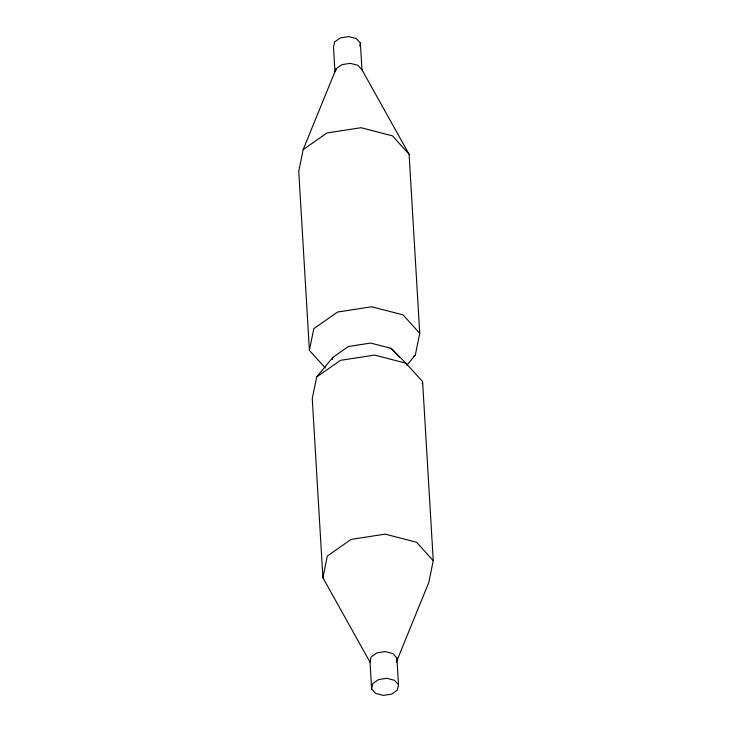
<?xml version="1.0" encoding="UTF-8"?>
<svg xmlns="http://www.w3.org/2000/svg" width="732" height="732" viewBox="0 0 732 732"><rect width="100%" height="100%" fill="white"/><g stroke="black" fill="none" stroke-linecap="round" stroke-linejoin="round"><path stroke-width="1.1" d="M406.919 365.222L415.337 354.993L419.738 333.316L409.097 154.251L361.965 69.805L357.902 65.322L350.262 63.336L341.954 64.626L336.162 68.68L303.149 149.639L298.757 171.315L309.398 350.381L325.31 367.958M335.732 70.794L336.162 68.68M359.732 46.235L360.373 43.069L356.31 38.576L348.67 36.6L340.362 37.881L334.57 41.944L333.499 47.223L334.954 71.736M309.398 350.381L313.79 328.695L337.58 312.033L371.682 306.763L403.058 314.888L419.738 333.316M396.268 662.268L428.851 582.361L433.243 560.685L422.602 381.619L405.931 363.2L391.172 348.377L370.648 343.061L348.359 346.51L332.804 357.399L316.663 377.007L312.262 398.684L322.904 577.749L370.035 662.195L371.627 688.931L375.69 693.424L383.33 695.4L391.638 694.119L397.43 690.056L398.501 684.777L396.909 658.041L392.846 653.548L385.206 651.572L376.898 652.853L371.106 656.915L370.035 662.195M332.355 359.586L332.804 357.399M322.904 577.749L327.296 556.064L351.086 539.402L385.188 534.131L416.563 542.256L433.243 560.685M422.163 383.788L422.602 381.619M371.627 688.931L372.698 683.651L378.49 679.598L386.798 678.308L394.438 680.293L398.501 684.777M396.488 660.145L396.909 658.041M303.149 149.639L326.939 132.977L361.041 127.707L392.416 135.832L409.097 154.251M316.663 377.007L340.453 360.345L374.546 355.075L405.931 363.2M413.507 356.274L415.337 354.993M391.172 348.377L399.169 357.207M360.373 43.069L361.965 69.805"/></g></svg>
